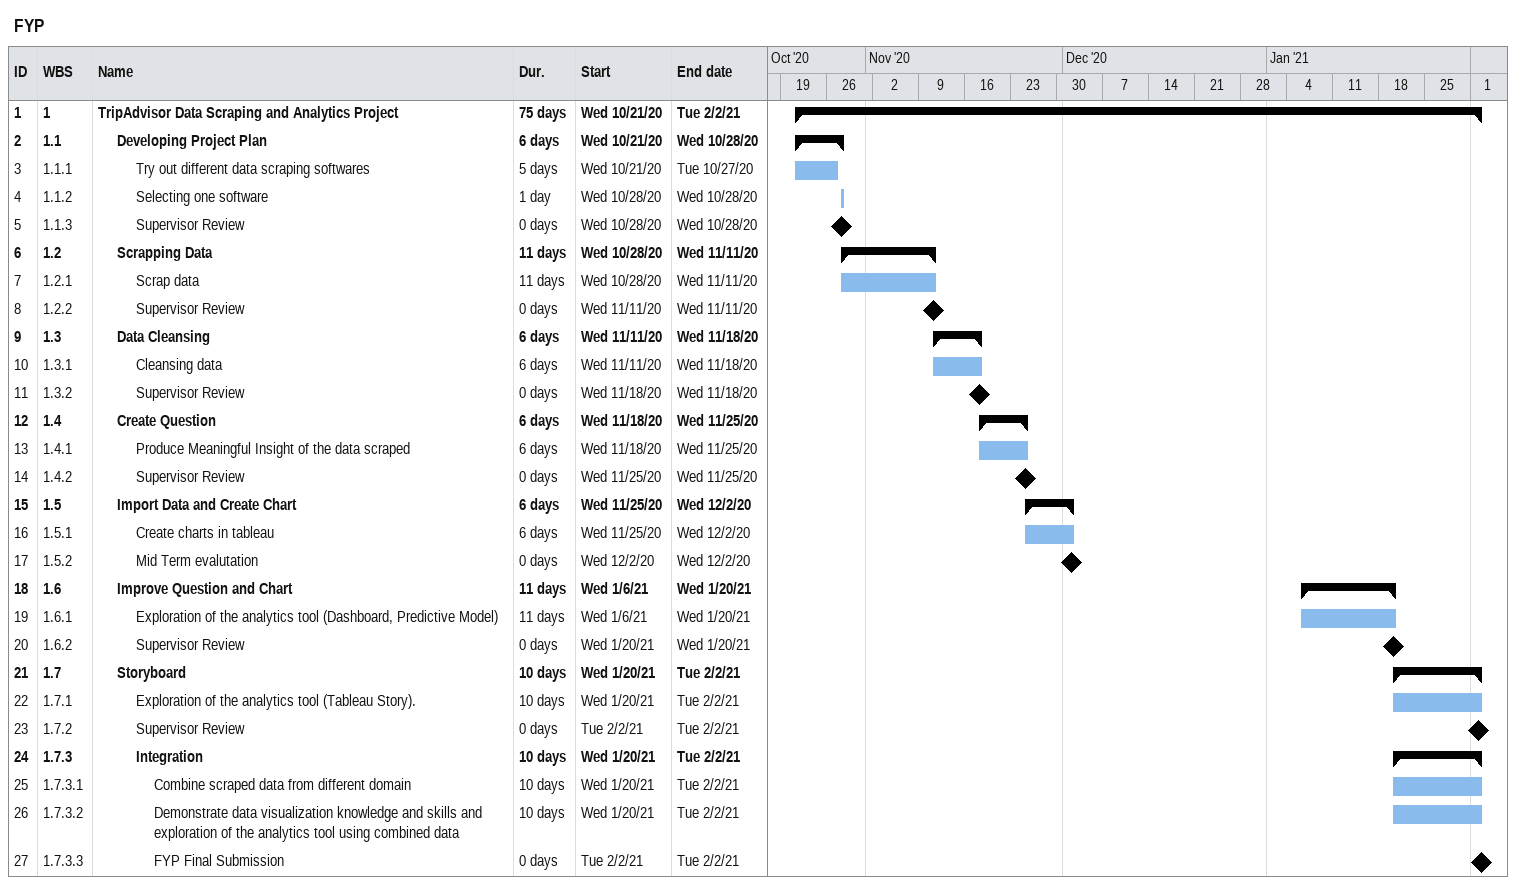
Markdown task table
FYP

| ID | WBS | Task | Duration | Start | Finish |
|---|---|---|---|---|---|
| 1 | 1 | **TripAdvisor Data Scraping and Analytics Project** | 75d | 2020-10-21 | 2021-02-02 |
| 2 | 1.1 | **Developing Project Plan** | 6d | 2020-10-21 | 2020-10-28 |
| 3 | 1.1.1 | Try out different data scraping softwares | 5d | 2020-10-21 | 2020-10-27 |
| 4 | 1.1.2 | Selecting one software | 1d | 2020-10-28 | 2020-10-28 |
| 5 | 1.1.3 | Supervisor Review | 0d | 2020-10-28 | 2020-10-28 |
| 6 | 1.2 | **Scrapping Data** | 11d | 2020-10-28 | 2020-11-11 |
| 7 | 1.2.1 | Scrap data | 11d | 2020-10-28 | 2020-11-11 |
| 8 | 1.2.2 | Supervisor Review | 0d | 2020-11-11 | 2020-11-11 |
| 9 | 1.3 | **Data Cleansing** | 6d | 2020-11-11 | 2020-11-18 |
| 10 | 1.3.1 | Cleansing data | 6d | 2020-11-11 | 2020-11-18 |
| 11 | 1.3.2 | Supervisor Review | 0d | 2020-11-18 | 2020-11-18 |
| 12 | 1.4 | **Create Question** | 6d | 2020-11-18 | 2020-11-25 |
| 13 | 1.4.1 | Produce Meaningful Insight of the data scraped | 6d | 2020-11-18 | 2020-11-25 |
| 14 | 1.4.2 | Supervisor Review | 0d | 2020-11-25 | 2020-11-25 |
| 15 | 1.5 | **Import Data and Create Chart** | 6d | 2020-11-25 | 2020-12-02 |
| 16 | 1.5.1 | Create charts in tableau | 6d | 2020-11-25 | 2020-12-02 |
| 17 | 1.5.2 | Mid Term evalutation | 0d | 2020-12-02 | 2020-12-02 |
| 18 | 1.6 | **Improve Question and Chart** | 11d | 2021-01-06 | 2021-01-20 |
| 19 | 1.6.1 | Exploration of the analytics tool (Dashboard, Predictive Model) | 11d | 2021-01-06 | 2021-01-20 |
| 20 | 1.6.2 | Supervisor Review | 0d | 2021-01-20 | 2021-01-20 |
| 21 | 1.7 | **Storyboard** | 10d | 2021-01-20 | 2021-02-02 |
| 22 | 1.7.1 | Exploration of the analytics tool (Tableau Story). | 10d | 2021-01-20 | 2021-02-02 |
| 23 | 1.7.2 | Supervisor Review | 0d | 2021-02-02 | 2021-02-02 |
| 24 | 1.7.3 | **Integration** | 10d | 2021-01-20 | 2021-02-02 |
| 25 | 1.7.3.1 | Combine scraped data from different domain | 10d | 2021-01-20 | 2021-02-02 |
| 26 | 1.7.3.2 | Demonstrate data visualization knowledge and skills and exploration of the analytics tool using combined data | 10d | 2021-01-20 | 2021-02-02 |
| 27 | 1.7.3.3 | FYP Final Submission | 0d | 2021-02-02 | 2021-02-02 |
